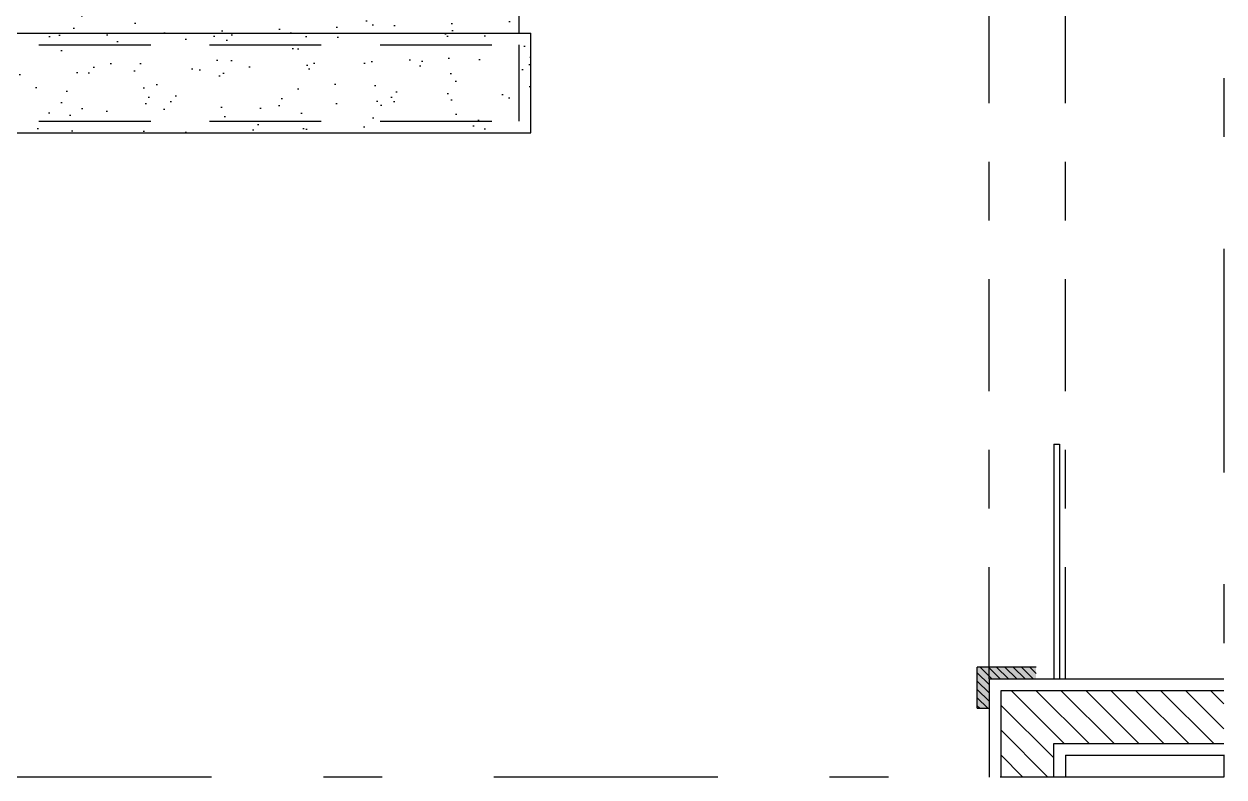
# Model space of a CAD drawing. Header units: millimetres. Extents: x 1999 to 2304, y 1614 to 1800.
# Drawn here: x 2282.516 to 2284.559, y 1631.416 to 1632.698 of the extents above; entities that cross this region are included whole.
import ezdxf

# ---------------------------------------------------------------- set-up
doc = ezdxf.new("R2010")
doc.units = ezdxf.units.MM
doc.header["$LTSCALE"] = 0.03
doc.linetypes.add('DASHDOT', pattern=[25.4, 12.7, -6.35, 0, -6.35])
doc.linetypes.add('HIDDEN', pattern=[9.525, 6.35, -3.175])
for name, color, linetype in [('BANCADAS', 5, 'Continuous'), ('Esquadrias', 3, 'Continuous'), ('Layout', 6, 'Continuous'), ('PL1', 1, 'Continuous'), ('Projeção', 250, 'HIDDEN')]:
    doc.layers.add(name, color=color, linetype=linetype)

msp = doc.modelspace()

# ---------------------------------------------------------------- hatches: boundary and pattern name
at = {"layer": 'BANCADAS'}
h = msp.add_hatch(dxfattribs=at)
h.set_pattern_fill('AR-SAND', color=251, scale=0.002, angle=90)
h.set_pattern_definition([(127.5, (655.14981, 3670.915616), (-0.0978826475, -0.0032000626), [0, -0.077216, 0, -0.08636, 0, -0.08255]), (97.5, (655.14981, 3670.91562), (-0.14336502, 0.0899046566), [0, -0.041656, 0, -0.069596, 0, -0.02667]), (57.5, (655.14981, 3670.85313), (-0.000287437, 0.158198474), [0, -0.0254, 0, -0.09144, 0, -0.11938]), (47.5, (655.14981, 3670.85313), (-0.044585865, 0.1527112905), [0, -0.0127, 0, -0.059944, 0, -0.06858])])
h.paths.add_polyline_path([(2280.9592, 1632.5325), (2281.3592, 1632.5325), (2281.3592, 1632.5125), (2283.3792, 1632.5125), (2283.3792, 1632.6825), (2283.3592, 1632.6825), (2283.3592, 1633.1325), (2281.3592, 1633.1325), (2281.3592, 1634.4325), (2280.9592, 1634.4325)])
h = msp.add_hatch(color=9, dxfattribs=at)
h.dxf.hatch_style = 1
h.paths.add_polyline_path([(2284.1394, 1631.6025), (2284.1592, 1631.5825), (2284.2392, 1631.5825), (2284.2392, 1631.6025)])
h.paths.add_polyline_path([(2284.1392, 1631.6025), (2284.1392, 1631.5325), (2284.1592, 1631.5325), (2284.1592, 1631.5825)])
h = msp.add_hatch(dxfattribs=at)
h.set_pattern_fill('_USER', color=6, scale=0.01, angle=-45, pattern_type=0)
h.set_pattern_definition([(315, (658.032599, 3671.215616), (0.00707106781, 0.00707106781), [])])
h.paths.add_polyline_path([(2284.1592, 1631.5325), (2284.1392, 1631.5325), (2284.1392, 1631.6025), (2284.2392, 1631.6025), (2284.2392, 1631.5825), (2284.1592, 1631.5825)])
at = {"layer": 'PL1'}
h = msp.add_hatch(dxfattribs=at)
h.set_pattern_fill('_USER', color=251, scale=0.03, angle=-45, pattern_type=0)
h.set_pattern_definition([(315, (655.149813, 3670.915616), (0.02121320344, 0.02121320344), [])])
h.paths.add_polyline_path([(2284.1792, 1631.4155), (2284.2692, 1631.4155), (2284.2692, 1631.4725), (2284.5592, 1631.4725), (2284.5592, 1631.5625), (2284.1792, 1631.5625)])

# ---------------------------------------------------------------- linework, layer by layer
at = {"color": 5, "linetype": 'DASHDOT'}
msp.add_lwpolyline([(2284.5592, 1634.9012), (2284.5592, 1631.4155), (2280.5351, 1631.4155), (2280.5351, 1634.9012)], close=True, dxfattribs=at)
at = {"layer": 'BANCADAS'}
for p, q in [((2281.3592, 1632.6825), (2283.3792, 1632.6825)), ((2283.3792, 1632.5125), (2283.3792, 1632.6825)), ((2281.3592, 1632.5125), (2283.3792, 1632.5125))]:
    msp.add_line(p, q, dxfattribs=at)
at = {"layer": 'BANCADAS', "color": 3}
for p, q in [((2284.2392, 1631.6025), (2284.1392, 1631.6025)), ((2284.1392, 1631.5325), (2284.1392, 1631.6025)), ((2284.1392, 1631.5325), (2284.1592, 1631.5325))]:
    msp.add_line(p, q, dxfattribs=at)
at = {"layer": 'Esquadrias'}
for p, q in [((2284.2692, 1631.9825), (2284.2792, 1631.9825)), ((2284.2692, 1631.9825), (2284.2692, 1631.5825)), ((2284.2792, 1631.9825), (2284.2792, 1631.5825))]:
    msp.add_line(p, q, dxfattribs=at)
at = {"layer": 'Layout'}
msp.add_line((2283.3592, 1632.6825), (2283.3592, 1633.1325), dxfattribs=at)
at = {"layer": 'PL1'}
for p, q in [((2284.1592, 1631.5825), (2284.5592, 1631.5825)), ((2284.1592, 1631.5825), (2284.1592, 1631.4155)), ((2284.2892, 1631.4525), (2284.5592, 1631.4525)), ((2284.2892, 1631.4525), (2284.2892, 1631.4155))]:
    msp.add_line(p, q, dxfattribs=at)
at = {"layer": 'PL1', "color": 6}
for points in [[(2284.5592, 1631.5625), (2284.1792, 1631.5625), (2284.1792, 1631.4155)], [(2284.2692, 1631.4155), (2284.2692, 1631.4725), (2284.5592, 1631.4725)]]:
    msp.add_lwpolyline(points, dxfattribs=at)
at = {"layer": 'Projeção', "linetype": 'DASHDOT', "ltscale": 0.5}
for p, q in [((2284.1592, 1631.5825), (2284.1592, 1632.7825)), ((2284.2892, 1631.5825), (2284.2892, 1632.7825))]:
    msp.add_line(p, q, dxfattribs=at)
at = {"layer": 'Projeção'}
for p, q in [((2281.3792, 1632.6625), (2283.3592, 1632.6625)), ((2283.3592, 1632.5325), (2283.3592, 1632.6625)), ((2281.3792, 1632.5325), (2283.3592, 1632.5325))]:
    msp.add_line(p, q, dxfattribs=at)

doc.saveas('drawing.dxf')
